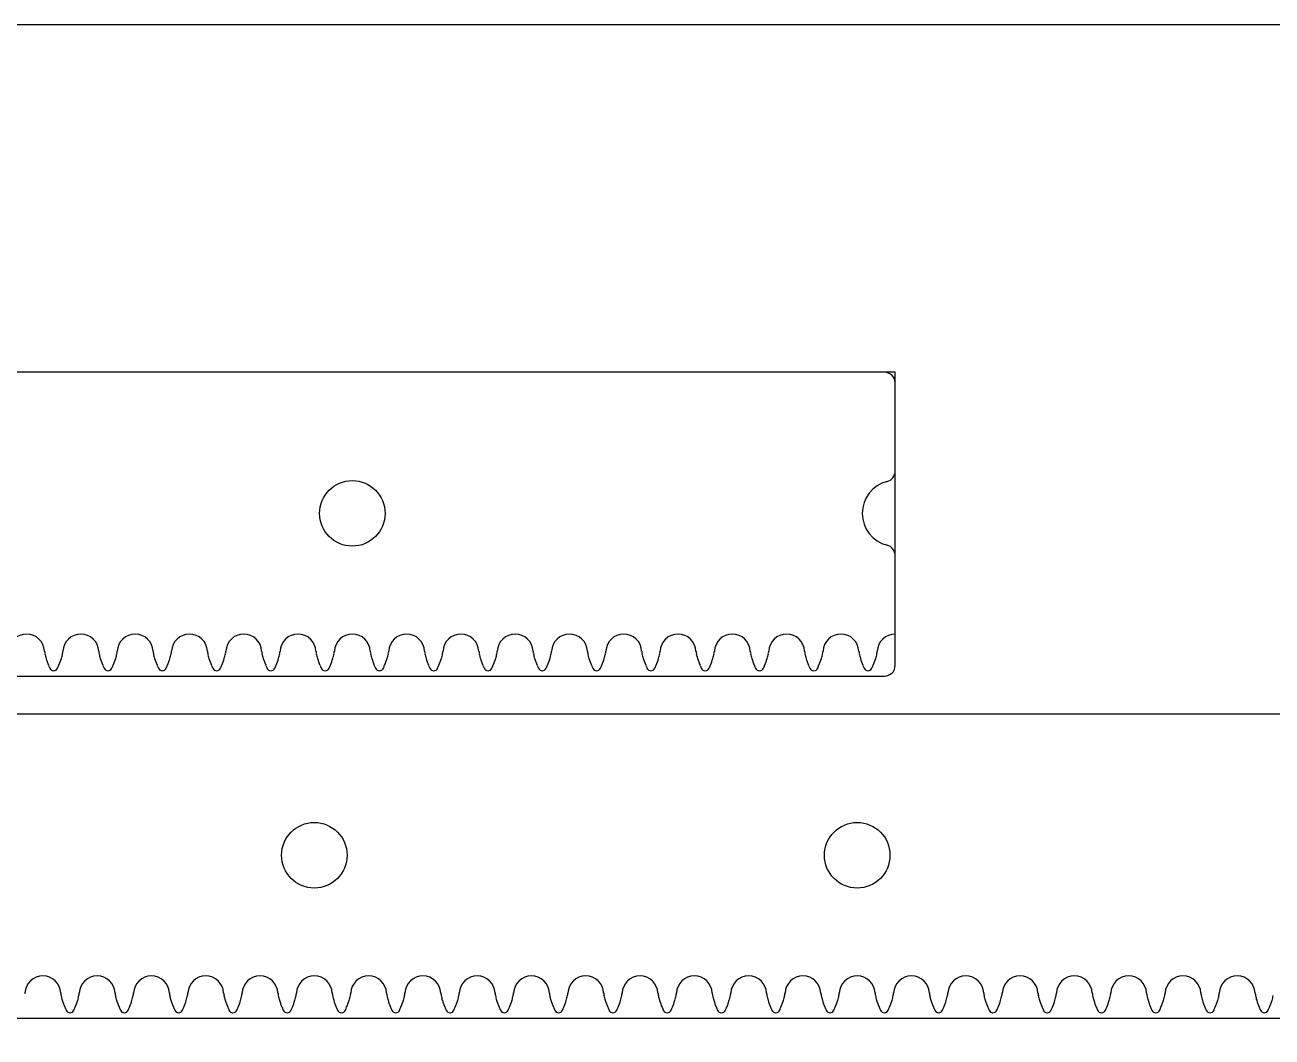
# Model space of a CAD drawing. Extents: x 0 to 800, y 0 to 400.
# Drawn here: x 568.3 to 683.2, y 306.7 to 400 of the extents above; entities that cross this region are included whole.
import ezdxf

# ---------------------------------------------------------------- set-up
doc = ezdxf.new("R2010")
doc.units = 0
doc.header["$MEASUREMENT"] = 0
for name, color, linetype in [('CUTOUT_5MM', 18, 'CONTINUOUS'), ('INSIDE_HOLES_5MM', 18, 'CONTINUOUS'), ('RACK_4MM', 18, 'CONTINUOUS')]:
    doc.layers.add(name, color=color, linetype=linetype)

msp = doc.modelspace()

# ---------------------------------------------------------------- linework, layer by layer
at = {"layer": 'CUTOUT_5MM'}
for p, q in [((647.5, 368), (349.5, 368)), ((648.5, 358.9), (648.5, 367)), ((648.5, 341), (648.5, 351.1)), ((349.5, 340), (647.5, 340)), ((744, 336.5), (46, 336.5)), ((46, 308.5), (744, 308.5))]:
    msp.add_line(p, q, dxfattribs=at)
for centre, radius, start, end in [((647.5, 367), 1, 0, 90), ((647.5, 358.9), 1, 284.3856, 360), ((648.5, 355), 3.03, 104.3856, 255.6144), ((647.5, 351.1), 1, 0, 75.6144), ((647.5, 341), 1, 270, 360)]:
    msp.add_arc(centre, radius, start, end, dxfattribs=at)
at = {"layer": 'INSIDE_HOLES_5MM'}
for centre in [(598.5, 355), (595, 323.5), (645, 323.5)]:
    msp.add_circle(centre, 3.02, dxfattribs=at)
at = {"layer": 'RACK_4MM'}
for p, q in [((570.15, 342.31), (570.15, 342.26)), ((571.85, 342.26), (571.85, 342.31)), ((575.15, 342.31), (575.15, 342.26)), ((576.85, 342.26), (576.85, 342.31)), ((580.15, 342.31), (580.15, 342.26)), ((581.85, 342.26), (581.85, 342.31)), ((585.15, 342.31), (585.15, 342.26)), ((586.85, 342.26), (586.85, 342.31)), ((590.15, 342.31), (590.15, 342.26)), ((591.85, 342.26), (591.85, 342.31)), ((595.15, 342.31), (595.15, 342.26)), ((596.85, 342.26), (596.85, 342.31)), ((600.15, 342.31), (600.15, 342.26)), ((601.85, 342.26), (601.85, 342.31)), ((605.15, 342.31), (605.15, 342.26)), ((606.85, 342.26), (606.85, 342.31)), ((610.15, 342.31), (610.15, 342.26)), ((611.85, 342.26), (611.85, 342.31)), ((615.15, 342.31), (615.15, 342.26)), ((616.85, 342.26), (616.85, 342.31)), ((620.15, 342.31), (620.15, 342.26)), ((621.85, 342.26), (621.85, 342.31)), ((625.15, 342.31), (625.15, 342.26)), ((626.85, 342.26), (626.85, 342.31)), ((630.15, 342.31), (630.15, 342.26)), ((631.85, 342.26), (631.85, 342.31)), ((635.15, 342.31), (635.15, 342.26)), ((636.85, 342.26), (636.85, 342.31)), ((640.15, 342.31), (640.15, 342.26)), ((641.85, 342.26), (641.85, 342.31)), ((645.15, 342.31), (645.15, 342.26)), ((646.85, 342.26), (646.85, 342.31)), ((568.35, 310.76), (568.35, 310.81)), ((571.65, 310.81), (571.65, 310.76)), ((573.35, 310.76), (573.35, 310.81)), ((576.65, 310.81), (576.65, 310.76)), ((578.35, 310.76), (578.35, 310.81)), ((581.65, 310.81), (581.65, 310.76)), ((583.35, 310.76), (583.35, 310.81)), ((586.65, 310.81), (586.65, 310.76)), ((588.35, 310.76), (588.35, 310.81)), ((591.65, 310.81), (591.65, 310.76)), ((593.35, 310.76), (593.35, 310.81)), ((596.65, 310.81), (596.65, 310.76)), ((598.35, 310.76), (598.35, 310.81)), ((601.65, 310.81), (601.65, 310.76)), ((603.35, 310.76), (603.35, 310.81)), ((606.65, 310.81), (606.65, 310.76)), ((608.35, 310.76), (608.35, 310.81)), ((611.65, 310.81), (611.65, 310.76)), ((613.35, 310.76), (613.35, 310.81)), ((616.65, 310.81), (616.65, 310.76)), ((618.35, 310.76), (618.35, 310.81)), ((621.65, 310.81), (621.65, 310.76)), ((623.35, 310.76), (623.35, 310.81)), ((626.65, 310.81), (626.65, 310.76)), ((628.35, 310.76), (628.35, 310.81)), ((631.65, 310.81), (631.65, 310.76)), ((633.35, 310.76), (633.35, 310.81)), ((636.65, 310.81), (636.65, 310.76)), ((638.35, 310.76), (638.35, 310.81)), ((641.65, 310.81), (641.65, 310.76)), ((643.35, 310.76), (643.35, 310.81)), ((646.65, 310.81), (646.65, 310.76)), ((648.35, 310.76), (648.35, 310.81)), ((651.65, 310.81), (651.65, 310.76)), ((653.35, 310.76), (653.35, 310.81)), ((656.65, 310.81), (656.65, 310.76)), ((658.35, 310.76), (658.35, 310.81)), ((661.65, 310.81), (661.65, 310.76)), ((663.35, 310.76), (663.35, 310.81)), ((666.65, 310.81), (666.65, 310.76)), ((668.35, 310.76), (668.35, 310.81)), ((671.65, 310.81), (671.65, 310.76)), ((673.35, 310.76), (673.35, 310.81)), ((676.65, 310.81), (676.65, 310.76)), ((678.35, 310.76), (678.35, 310.81)), ((681.65, 310.81), (681.65, 310.76))]:
    msp.add_line(p, q, dxfattribs=at)
msp.add_lwpolyline([(0, 0), (800, 0), (800, 400), (0, 400)], close=True, dxfattribs=at)
for points in [[(648.5, 343.88), (648.5, 368), (348.5, 368), (348.5, 343.88)], [(745, 312.38), (745, 336.5), (45, 336.5), (45, 312.38)]]:
    msp.add_lwpolyline(points, dxfattribs=at)
for centre, radius, start, end in [((568.5, 342.23), 1.65, 2.4997, 177.5003), ((573.5, 342.23), 1.65, 2.4997, 177.5003), ((578.5, 342.23), 1.65, 2.4997, 177.5003), ((583.5, 342.23), 1.65, 2.4997, 177.5003), ((588.5, 342.23), 1.65, 2.4997, 177.5003), ((593.5, 342.23), 1.65, 2.4997, 177.5003), ((598.5, 342.23), 1.65, 2.4997, 177.5003), ((603.5, 342.23), 1.65, 2.4997, 177.5003), ((608.5, 342.23), 1.65, 2.4997, 177.5003), ((613.5, 342.23), 1.65, 2.4997, 177.5003), ((618.5, 342.23), 1.65, 2.4997, 177.5003), ((623.5, 342.23), 1.65, 2.4997, 177.5003), ((628.5, 342.23), 1.65, 2.4997, 177.5003), ((633.5, 342.23), 1.65, 2.4997, 177.5003), ((638.5, 342.23), 1.65, 2.4997, 177.5003), ((643.5, 342.23), 1.65, 2.4997, 177.5003), ((648.5, 342.23), 1.65, 90, 177.5003), ((572.38, 342.53), 2.24, 186.8377, 191.5538), ((574.58, 342.96), 4.49, 191.3933, 197.171), ((577.19, 343.77), 7.22, 197.1596, 202.5425), ((565.28, 343.6), 6.72, 337.259, 343.0389), ((566, 343.32), 5.95, 343.5387, 347.897), ((570.04, 342.46), 1.82, 347.897, 353.7115), ((577.38, 342.53), 2.24, 186.8377, 191.5538), ((579.58, 342.96), 4.49, 191.3933, 197.171), ((582.19, 343.77), 7.22, 197.1596, 202.5425), ((570.28, 343.6), 6.72, 337.259, 343.0389), ((571, 343.32), 5.95, 343.5387, 347.897), ((575.04, 342.46), 1.82, 347.897, 353.7115), ((582.38, 342.53), 2.24, 186.8377, 191.5538), ((584.58, 342.96), 4.49, 191.3933, 197.171), ((587.19, 343.77), 7.22, 197.1596, 202.5425), ((575.28, 343.6), 6.72, 337.259, 343.0389), ((576, 343.32), 5.95, 343.5387, 347.897), ((580.04, 342.46), 1.82, 347.897, 353.7115), ((587.38, 342.53), 2.24, 186.8377, 191.5538), ((589.58, 342.96), 4.49, 191.3933, 197.171), ((592.19, 343.77), 7.22, 197.1596, 202.5425), ((580.28, 343.6), 6.72, 337.259, 343.0389), ((581, 343.32), 5.95, 343.5387, 347.897), ((585.04, 342.46), 1.82, 347.897, 353.7115), ((592.38, 342.53), 2.24, 186.8377, 191.5538), ((594.58, 342.96), 4.49, 191.3933, 197.171), ((597.19, 343.77), 7.22, 197.1596, 202.5425), ((585.28, 343.6), 6.72, 337.259, 343.0389), ((586, 343.32), 5.95, 343.5387, 347.897), ((590.04, 342.46), 1.82, 347.897, 353.7115), ((597.38, 342.53), 2.24, 186.8377, 191.5538), ((599.58, 342.96), 4.49, 191.3933, 197.171), ((602.19, 343.77), 7.22, 197.1596, 202.5425), ((590.28, 343.6), 6.72, 337.259, 343.0389), ((591, 343.32), 5.95, 343.5387, 347.897), ((595.04, 342.46), 1.82, 347.897, 353.7115), ((602.38, 342.53), 2.24, 186.8377, 191.5538), ((604.58, 342.96), 4.49, 191.3933, 197.171), ((607.19, 343.77), 7.22, 197.1596, 202.5425), ((595.28, 343.6), 6.72, 337.259, 343.0389), ((596, 343.32), 5.95, 343.5387, 347.897), ((600.04, 342.46), 1.82, 347.897, 353.7115), ((607.38, 342.53), 2.24, 186.8377, 191.5538), ((609.58, 342.96), 4.49, 191.3933, 197.171), ((612.19, 343.77), 7.22, 197.1596, 202.5425), ((600.28, 343.6), 6.72, 337.259, 343.0389), ((601, 343.32), 5.95, 343.5387, 347.897), ((605.04, 342.46), 1.82, 347.897, 353.7115), ((612.38, 342.53), 2.24, 186.8377, 191.5538), ((614.58, 342.96), 4.49, 191.3933, 197.171), ((617.19, 343.77), 7.22, 197.1596, 202.5425), ((605.28, 343.6), 6.72, 337.259, 343.0389), ((606, 343.32), 5.95, 343.5387, 347.897), ((610.04, 342.46), 1.82, 347.897, 353.7115), ((617.38, 342.53), 2.24, 186.8377, 191.5538), ((619.58, 342.96), 4.49, 191.3933, 197.171), ((622.19, 343.77), 7.22, 197.1596, 202.5425), ((610.28, 343.6), 6.72, 337.259, 343.0389), ((611, 343.32), 5.95, 343.5387, 347.897), ((615.04, 342.46), 1.82, 347.897, 353.7115), ((622.38, 342.53), 2.24, 186.8377, 191.5538), ((624.58, 342.96), 4.49, 191.3933, 197.171), ((627.19, 343.77), 7.22, 197.1596, 202.5425), ((615.28, 343.6), 6.72, 337.259, 343.0389), ((616, 343.32), 5.95, 343.5387, 347.897), ((620.04, 342.46), 1.82, 347.897, 353.7115), ((627.38, 342.53), 2.24, 186.8377, 191.5538), ((629.58, 342.96), 4.49, 191.3933, 197.171), ((632.19, 343.77), 7.22, 197.1596, 202.5425), ((620.28, 343.6), 6.72, 337.259, 343.0389), ((621, 343.32), 5.95, 343.5387, 347.897), ((625.04, 342.46), 1.82, 347.897, 353.7115), ((632.38, 342.53), 2.24, 186.8377, 191.5538), ((634.58, 342.96), 4.49, 191.3933, 197.171), ((637.19, 343.77), 7.22, 197.1596, 202.5425), ((625.28, 343.6), 6.72, 337.259, 343.0389), ((626, 343.32), 5.95, 343.5387, 347.897), ((630.04, 342.46), 1.82, 347.897, 353.7115), ((637.38, 342.53), 2.24, 186.8377, 191.5538), ((639.58, 342.96), 4.49, 191.3933, 197.171), ((642.19, 343.77), 7.22, 197.1596, 202.5425), ((630.28, 343.6), 6.72, 337.259, 343.0389), ((631, 343.32), 5.95, 343.5387, 347.897), ((635.04, 342.46), 1.82, 347.897, 353.7115), ((642.38, 342.53), 2.24, 186.8377, 191.5538), ((644.58, 342.96), 4.49, 191.3933, 197.171), ((647.19, 343.77), 7.22, 197.1596, 202.5425), ((635.28, 343.6), 6.72, 337.259, 343.0389), ((636, 343.32), 5.95, 343.5387, 347.897), ((640.04, 342.46), 1.82, 347.897, 353.7115), ((647.38, 342.53), 2.24, 186.8377, 191.5538), ((649.58, 342.96), 4.49, 191.3933, 197.171), ((652.19, 343.77), 7.22, 197.1596, 202.5425), ((640.28, 343.6), 6.72, 337.259, 343.0389), ((641, 343.32), 5.95, 343.5387, 347.897), ((645.04, 342.46), 1.82, 347.897, 353.7115), ((578.58, 344.34), 8.72, 202.5425, 204.4697), ((571, 340.89), 0.396, 204.3206, 335.6794), ((561.35, 345.25), 10.98, 335.7289, 337.259), ((583.58, 344.34), 8.72, 202.5425, 204.4697), ((576, 340.89), 0.396, 204.3206, 335.6794), ((566.35, 345.25), 10.98, 335.7289, 337.259), ((588.58, 344.34), 8.72, 202.5425, 204.4697), ((581, 340.89), 0.396, 204.3206, 335.6794), ((571.35, 345.25), 10.98, 335.7289, 337.259), ((593.58, 344.34), 8.72, 202.5425, 204.4697), ((586, 340.89), 0.396, 204.3206, 335.6794), ((576.35, 345.25), 10.98, 335.7289, 337.259), ((598.58, 344.34), 8.72, 202.5425, 204.4697), ((591, 340.89), 0.396, 204.3206, 335.6794), ((581.35, 345.25), 10.98, 335.7289, 337.259), ((603.58, 344.34), 8.72, 202.5425, 204.4697), ((596, 340.89), 0.396, 204.3206, 335.6794), ((586.35, 345.25), 10.98, 335.7289, 337.259), ((608.58, 344.34), 8.72, 202.5425, 204.4697), ((601, 340.89), 0.396, 204.3206, 335.6794), ((591.35, 345.25), 10.98, 335.7289, 337.259), ((613.58, 344.34), 8.72, 202.5425, 204.4697), ((606, 340.89), 0.396, 204.3206, 335.6794), ((596.35, 345.25), 10.98, 335.7289, 337.259), ((618.58, 344.34), 8.72, 202.5425, 204.4697), ((611, 340.89), 0.396, 204.3206, 335.6794), ((601.35, 345.25), 10.98, 335.7289, 337.259), ((623.58, 344.34), 8.72, 202.5425, 204.4697), ((616, 340.89), 0.396, 204.3206, 335.6794), ((606.35, 345.25), 10.98, 335.7289, 337.259), ((628.58, 344.34), 8.72, 202.5425, 204.4697), ((621, 340.89), 0.396, 204.3206, 335.6794), ((611.35, 345.25), 10.98, 335.7289, 337.259), ((633.58, 344.34), 8.72, 202.5425, 204.4697), ((626, 340.89), 0.396, 204.3206, 335.6794), ((616.35, 345.25), 10.98, 335.7289, 337.259), ((638.58, 344.34), 8.72, 202.5425, 204.4697), ((631, 340.89), 0.396, 204.3206, 335.6794), ((621.35, 345.25), 10.98, 335.7289, 337.259), ((643.58, 344.34), 8.72, 202.5425, 204.4697), ((636, 340.89), 0.396, 204.3206, 335.6794), ((626.35, 345.25), 10.98, 335.7289, 337.259), ((648.58, 344.34), 8.72, 202.5425, 204.4697), ((641, 340.89), 0.396, 204.3206, 335.6794), ((631.35, 345.25), 10.98, 335.7289, 337.259), ((653.58, 344.34), 8.72, 202.5425, 204.4697), ((646, 340.89), 0.396, 204.3206, 335.6794), ((636.35, 345.25), 10.98, 335.7289, 337.259), ((570, 310.73), 1.65, 2.4997, 177.5003), ((575, 310.73), 1.65, 2.4997, 177.5003), ((580, 310.73), 1.65, 2.4997, 177.5003), ((585, 310.73), 1.65, 2.4997, 177.5003), ((590, 310.73), 1.65, 2.4997, 177.5003), ((595, 310.73), 1.65, 2.4997, 177.5003), ((600, 310.73), 1.65, 2.4997, 177.5003), ((605, 310.73), 1.65, 2.4997, 177.5003), ((610, 310.73), 1.65, 2.4997, 177.5003), ((615, 310.73), 1.65, 2.4997, 177.5003), ((620, 310.73), 1.65, 2.4997, 177.5003), ((625, 310.73), 1.65, 2.4997, 177.5003), ((630, 310.73), 1.65, 2.4997, 177.5003), ((635, 310.73), 1.65, 2.4997, 177.5003), ((640, 310.73), 1.65, 2.4997, 177.5003), ((645, 310.73), 1.65, 2.4997, 177.5003), ((650, 310.73), 1.65, 2.4997, 177.5003), ((655, 310.73), 1.65, 2.4997, 177.5003), ((660, 310.73), 1.65, 2.4997, 177.5003), ((665, 310.73), 1.65, 2.4997, 177.5003), ((670, 310.73), 1.65, 2.4997, 177.5003), ((675, 310.73), 1.65, 2.4997, 177.5003), ((680, 310.73), 1.65, 2.4997, 177.5003), ((573.88, 311.03), 2.24, 186.8377, 191.5538), ((576.08, 311.46), 4.49, 191.3933, 197.171), ((578.69, 312.27), 7.22, 197.1596, 202.5425), ((566.78, 312.1), 6.72, 337.259, 343.0389), ((567.5, 311.82), 5.95, 343.5387, 347.897), ((571.54, 310.96), 1.82, 347.897, 353.7115), ((578.88, 311.03), 2.24, 186.8377, 191.5538), ((581.08, 311.46), 4.49, 191.3933, 197.171), ((583.69, 312.27), 7.22, 197.1596, 202.5425), ((571.78, 312.1), 6.72, 337.259, 343.0389), ((572.5, 311.82), 5.95, 343.5387, 347.897), ((576.54, 310.96), 1.82, 347.897, 353.7115), ((583.88, 311.03), 2.24, 186.8377, 191.5538), ((586.08, 311.46), 4.49, 191.3933, 197.171), ((588.69, 312.27), 7.22, 197.1596, 202.5425), ((576.78, 312.1), 6.72, 337.259, 343.0389), ((577.5, 311.82), 5.95, 343.5387, 347.897), ((581.54, 310.96), 1.82, 347.897, 353.7115), ((588.88, 311.03), 2.24, 186.8377, 191.5538), ((591.08, 311.46), 4.49, 191.3933, 197.171), ((593.69, 312.27), 7.22, 197.1596, 202.5425), ((581.78, 312.1), 6.72, 337.259, 343.0389), ((582.5, 311.82), 5.95, 343.5387, 347.897), ((586.54, 310.96), 1.82, 347.897, 353.7115), ((593.88, 311.03), 2.24, 186.8377, 191.5538), ((596.08, 311.46), 4.49, 191.3933, 197.171), ((598.69, 312.27), 7.22, 197.1596, 202.5425), ((586.78, 312.1), 6.72, 337.259, 343.0389), ((587.5, 311.82), 5.95, 343.5387, 347.897), ((591.54, 310.96), 1.82, 347.897, 353.7115), ((598.88, 311.03), 2.24, 186.8377, 191.5538), ((601.08, 311.46), 4.49, 191.3933, 197.171), ((603.69, 312.27), 7.22, 197.1596, 202.5425), ((591.78, 312.1), 6.72, 337.259, 343.0389), ((592.5, 311.82), 5.95, 343.5387, 347.897), ((596.54, 310.96), 1.82, 347.897, 353.7115), ((603.88, 311.03), 2.24, 186.8377, 191.5538), ((606.08, 311.46), 4.49, 191.3933, 197.171), ((608.69, 312.27), 7.22, 197.1596, 202.5425), ((596.78, 312.1), 6.72, 337.259, 343.0389), ((597.5, 311.82), 5.95, 343.5387, 347.897), ((601.54, 310.96), 1.82, 347.897, 353.7115), ((608.88, 311.03), 2.24, 186.8377, 191.5538), ((611.08, 311.46), 4.49, 191.3933, 197.171), ((613.69, 312.27), 7.22, 197.1596, 202.5425), ((601.78, 312.1), 6.72, 337.259, 343.0389), ((602.5, 311.82), 5.95, 343.5387, 347.897), ((606.54, 310.96), 1.82, 347.897, 353.7115), ((613.88, 311.03), 2.24, 186.8377, 191.5538), ((616.08, 311.46), 4.49, 191.3933, 197.171), ((618.69, 312.27), 7.22, 197.1596, 202.5425), ((606.78, 312.1), 6.72, 337.259, 343.0389), ((607.5, 311.82), 5.95, 343.5387, 347.897), ((611.54, 310.96), 1.82, 347.897, 353.7115), ((618.88, 311.03), 2.24, 186.8377, 191.5538), ((621.08, 311.46), 4.49, 191.3933, 197.171), ((623.69, 312.27), 7.22, 197.1596, 202.5425), ((611.78, 312.1), 6.72, 337.259, 343.0389), ((612.5, 311.82), 5.95, 343.5387, 347.897), ((616.54, 310.96), 1.82, 347.897, 353.7115), ((623.88, 311.03), 2.24, 186.8377, 191.5538), ((626.08, 311.46), 4.49, 191.3933, 197.171), ((628.69, 312.27), 7.22, 197.1596, 202.5425), ((616.78, 312.1), 6.72, 337.259, 343.0389), ((617.5, 311.82), 5.95, 343.5387, 347.897), ((621.54, 310.96), 1.82, 347.897, 353.7115), ((628.88, 311.03), 2.24, 186.8377, 191.5538), ((631.08, 311.46), 4.49, 191.3933, 197.171), ((633.69, 312.27), 7.22, 197.1596, 202.5425), ((621.78, 312.1), 6.72, 337.259, 343.0389), ((622.5, 311.82), 5.95, 343.5387, 347.897), ((626.54, 310.96), 1.82, 347.897, 353.7115), ((633.88, 311.03), 2.24, 186.8377, 191.5538), ((636.08, 311.46), 4.49, 191.3933, 197.171), ((638.69, 312.27), 7.22, 197.1596, 202.5425), ((626.78, 312.1), 6.72, 337.259, 343.0389), ((627.5, 311.82), 5.95, 343.5387, 347.897), ((631.54, 310.96), 1.82, 347.897, 353.7115), ((638.88, 311.03), 2.24, 186.8377, 191.5538), ((641.08, 311.46), 4.49, 191.3933, 197.171), ((643.69, 312.27), 7.22, 197.1596, 202.5425), ((631.78, 312.1), 6.72, 337.259, 343.0389), ((632.5, 311.82), 5.95, 343.5387, 347.897), ((636.54, 310.96), 1.82, 347.897, 353.7115), ((643.88, 311.03), 2.24, 186.8377, 191.5538), ((646.08, 311.46), 4.49, 191.3933, 197.171), ((648.69, 312.27), 7.22, 197.1596, 202.5425), ((636.78, 312.1), 6.72, 337.259, 343.0389), ((637.5, 311.82), 5.95, 343.5387, 347.897), ((641.54, 310.96), 1.82, 347.897, 353.7115), ((648.88, 311.03), 2.24, 186.8377, 191.5538), ((651.08, 311.46), 4.49, 191.3933, 197.171), ((653.69, 312.27), 7.22, 197.1596, 202.5425), ((641.78, 312.1), 6.72, 337.259, 343.0389), ((642.5, 311.82), 5.95, 343.5387, 347.897), ((646.54, 310.96), 1.82, 347.897, 353.7115), ((653.88, 311.03), 2.24, 186.8377, 191.5538), ((656.08, 311.46), 4.49, 191.3933, 197.171), ((658.69, 312.27), 7.22, 197.1596, 202.5425), ((646.78, 312.1), 6.72, 337.259, 343.0389), ((647.5, 311.82), 5.95, 343.5387, 347.897), ((651.54, 310.96), 1.82, 347.897, 353.7115), ((658.88, 311.03), 2.24, 186.8377, 191.5538), ((661.08, 311.46), 4.49, 191.3933, 197.171), ((663.69, 312.27), 7.22, 197.1596, 202.5425), ((651.78, 312.1), 6.72, 337.259, 343.0389), ((652.5, 311.82), 5.95, 343.5387, 347.897), ((656.54, 310.96), 1.82, 347.897, 353.7115), ((663.88, 311.03), 2.24, 186.8377, 191.5538), ((666.08, 311.46), 4.49, 191.3933, 197.171), ((668.69, 312.27), 7.22, 197.1596, 202.5425), ((656.78, 312.1), 6.72, 337.259, 343.0389), ((657.5, 311.82), 5.95, 343.5387, 347.897), ((661.54, 310.96), 1.82, 347.897, 353.7115), ((668.88, 311.03), 2.24, 186.8377, 191.5538), ((671.08, 311.46), 4.49, 191.3933, 197.171), ((673.69, 312.27), 7.22, 197.1596, 202.5425), ((661.78, 312.1), 6.72, 337.259, 343.0389), ((662.5, 311.82), 5.95, 343.5387, 347.897), ((666.54, 310.96), 1.82, 347.897, 353.7115), ((673.88, 311.03), 2.24, 186.8377, 191.5538), ((676.08, 311.46), 4.49, 191.3933, 197.171), ((678.69, 312.27), 7.22, 197.1596, 202.5425), ((666.78, 312.1), 6.72, 337.259, 343.0389), ((667.5, 311.82), 5.95, 343.5387, 347.897), ((671.54, 310.96), 1.82, 347.897, 353.7115), ((678.88, 311.03), 2.24, 186.8377, 191.5538), ((681.08, 311.46), 4.49, 191.3933, 197.171), ((683.69, 312.27), 7.22, 197.1596, 202.5425), ((671.78, 312.1), 6.72, 337.259, 343.0389), ((672.5, 311.82), 5.95, 343.5387, 347.897), ((676.54, 310.96), 1.82, 347.897, 353.7115), ((683.88, 311.03), 2.24, 186.8377, 191.5538), ((686.08, 311.46), 4.49, 191.3933, 197.171), ((688.69, 312.27), 7.22, 197.1596, 202.5425), ((676.78, 312.1), 6.72, 337.259, 343.0389), ((677.5, 311.82), 5.95, 343.5387, 347.897), ((580.08, 312.84), 8.72, 202.5425, 204.4697), ((572.5, 309.39), 0.396, 204.3206, 335.6794), ((562.85, 313.75), 10.98, 335.7289, 337.259), ((585.08, 312.84), 8.72, 202.5425, 204.4697), ((577.5, 309.39), 0.396, 204.3206, 335.6794), ((567.85, 313.75), 10.98, 335.7289, 337.259), ((590.08, 312.84), 8.72, 202.5425, 204.4697), ((582.5, 309.39), 0.396, 204.3206, 335.6794), ((572.85, 313.75), 10.98, 335.7289, 337.259), ((595.08, 312.84), 8.72, 202.5425, 204.4697), ((587.5, 309.39), 0.396, 204.3206, 335.6794), ((577.85, 313.75), 10.98, 335.7289, 337.259), ((600.08, 312.84), 8.72, 202.5425, 204.4697), ((592.5, 309.39), 0.396, 204.3206, 335.6794), ((582.85, 313.75), 10.98, 335.7289, 337.259), ((605.08, 312.84), 8.72, 202.5425, 204.4697), ((597.5, 309.39), 0.396, 204.3206, 335.6794), ((587.85, 313.75), 10.98, 335.7289, 337.259), ((610.08, 312.84), 8.72, 202.5425, 204.4697), ((602.5, 309.39), 0.396, 204.3206, 335.6794), ((592.85, 313.75), 10.98, 335.7289, 337.259), ((615.08, 312.84), 8.72, 202.5425, 204.4697), ((607.5, 309.39), 0.396, 204.3206, 335.6794), ((597.85, 313.75), 10.98, 335.7289, 337.259), ((620.08, 312.84), 8.72, 202.5425, 204.4697), ((612.5, 309.39), 0.396, 204.3206, 335.6794), ((602.85, 313.75), 10.98, 335.7289, 337.259), ((625.08, 312.84), 8.72, 202.5425, 204.4697), ((617.5, 309.39), 0.396, 204.3206, 335.6794), ((607.85, 313.75), 10.98, 335.7289, 337.259), ((630.08, 312.84), 8.72, 202.5425, 204.4697), ((622.5, 309.39), 0.396, 204.3206, 335.6794), ((612.85, 313.75), 10.98, 335.7289, 337.259), ((635.08, 312.84), 8.72, 202.5425, 204.4697), ((627.5, 309.39), 0.396, 204.3206, 335.6794), ((617.85, 313.75), 10.98, 335.7289, 337.259), ((640.08, 312.84), 8.72, 202.5425, 204.4697), ((632.5, 309.39), 0.396, 204.3206, 335.6794), ((622.85, 313.75), 10.98, 335.7289, 337.259), ((645.08, 312.84), 8.72, 202.5425, 204.4697), ((637.5, 309.39), 0.396, 204.3206, 335.6794), ((627.85, 313.75), 10.98, 335.7289, 337.259), ((650.08, 312.84), 8.72, 202.5425, 204.4697), ((642.5, 309.39), 0.396, 204.3206, 335.6794), ((632.85, 313.75), 10.98, 335.7289, 337.259), ((655.08, 312.84), 8.72, 202.5425, 204.4697), ((647.5, 309.39), 0.396, 204.3206, 335.6794), ((637.85, 313.75), 10.98, 335.7289, 337.259), ((660.08, 312.84), 8.72, 202.5425, 204.4697), ((652.5, 309.39), 0.396, 204.3206, 335.6794), ((642.85, 313.75), 10.98, 335.7289, 337.259), ((665.08, 312.84), 8.72, 202.5425, 204.4697), ((657.5, 309.39), 0.396, 204.3206, 335.6794), ((647.85, 313.75), 10.98, 335.7289, 337.259), ((670.08, 312.84), 8.72, 202.5425, 204.4697), ((662.5, 309.39), 0.396, 204.3206, 335.6794), ((652.85, 313.75), 10.98, 335.7289, 337.259), ((675.08, 312.84), 8.72, 202.5425, 204.4697), ((667.5, 309.39), 0.396, 204.3206, 335.6794), ((657.85, 313.75), 10.98, 335.7289, 337.259), ((680.08, 312.84), 8.72, 202.5425, 204.4697), ((672.5, 309.39), 0.396, 204.3206, 335.6794), ((662.85, 313.75), 10.98, 335.7289, 337.259), ((685.08, 312.84), 8.72, 202.5425, 204.4697), ((677.5, 309.39), 0.396, 204.3206, 335.6794), ((667.85, 313.75), 10.98, 335.7289, 337.259), ((690.08, 312.84), 8.72, 202.5425, 204.4697), ((682.5, 309.39), 0.396, 204.3206, 335.6794), ((672.85, 313.75), 10.98, 335.7289, 337.259)]:
    msp.add_arc(centre, radius, start, end, dxfattribs=at)

doc.saveas('drawing.dxf')
